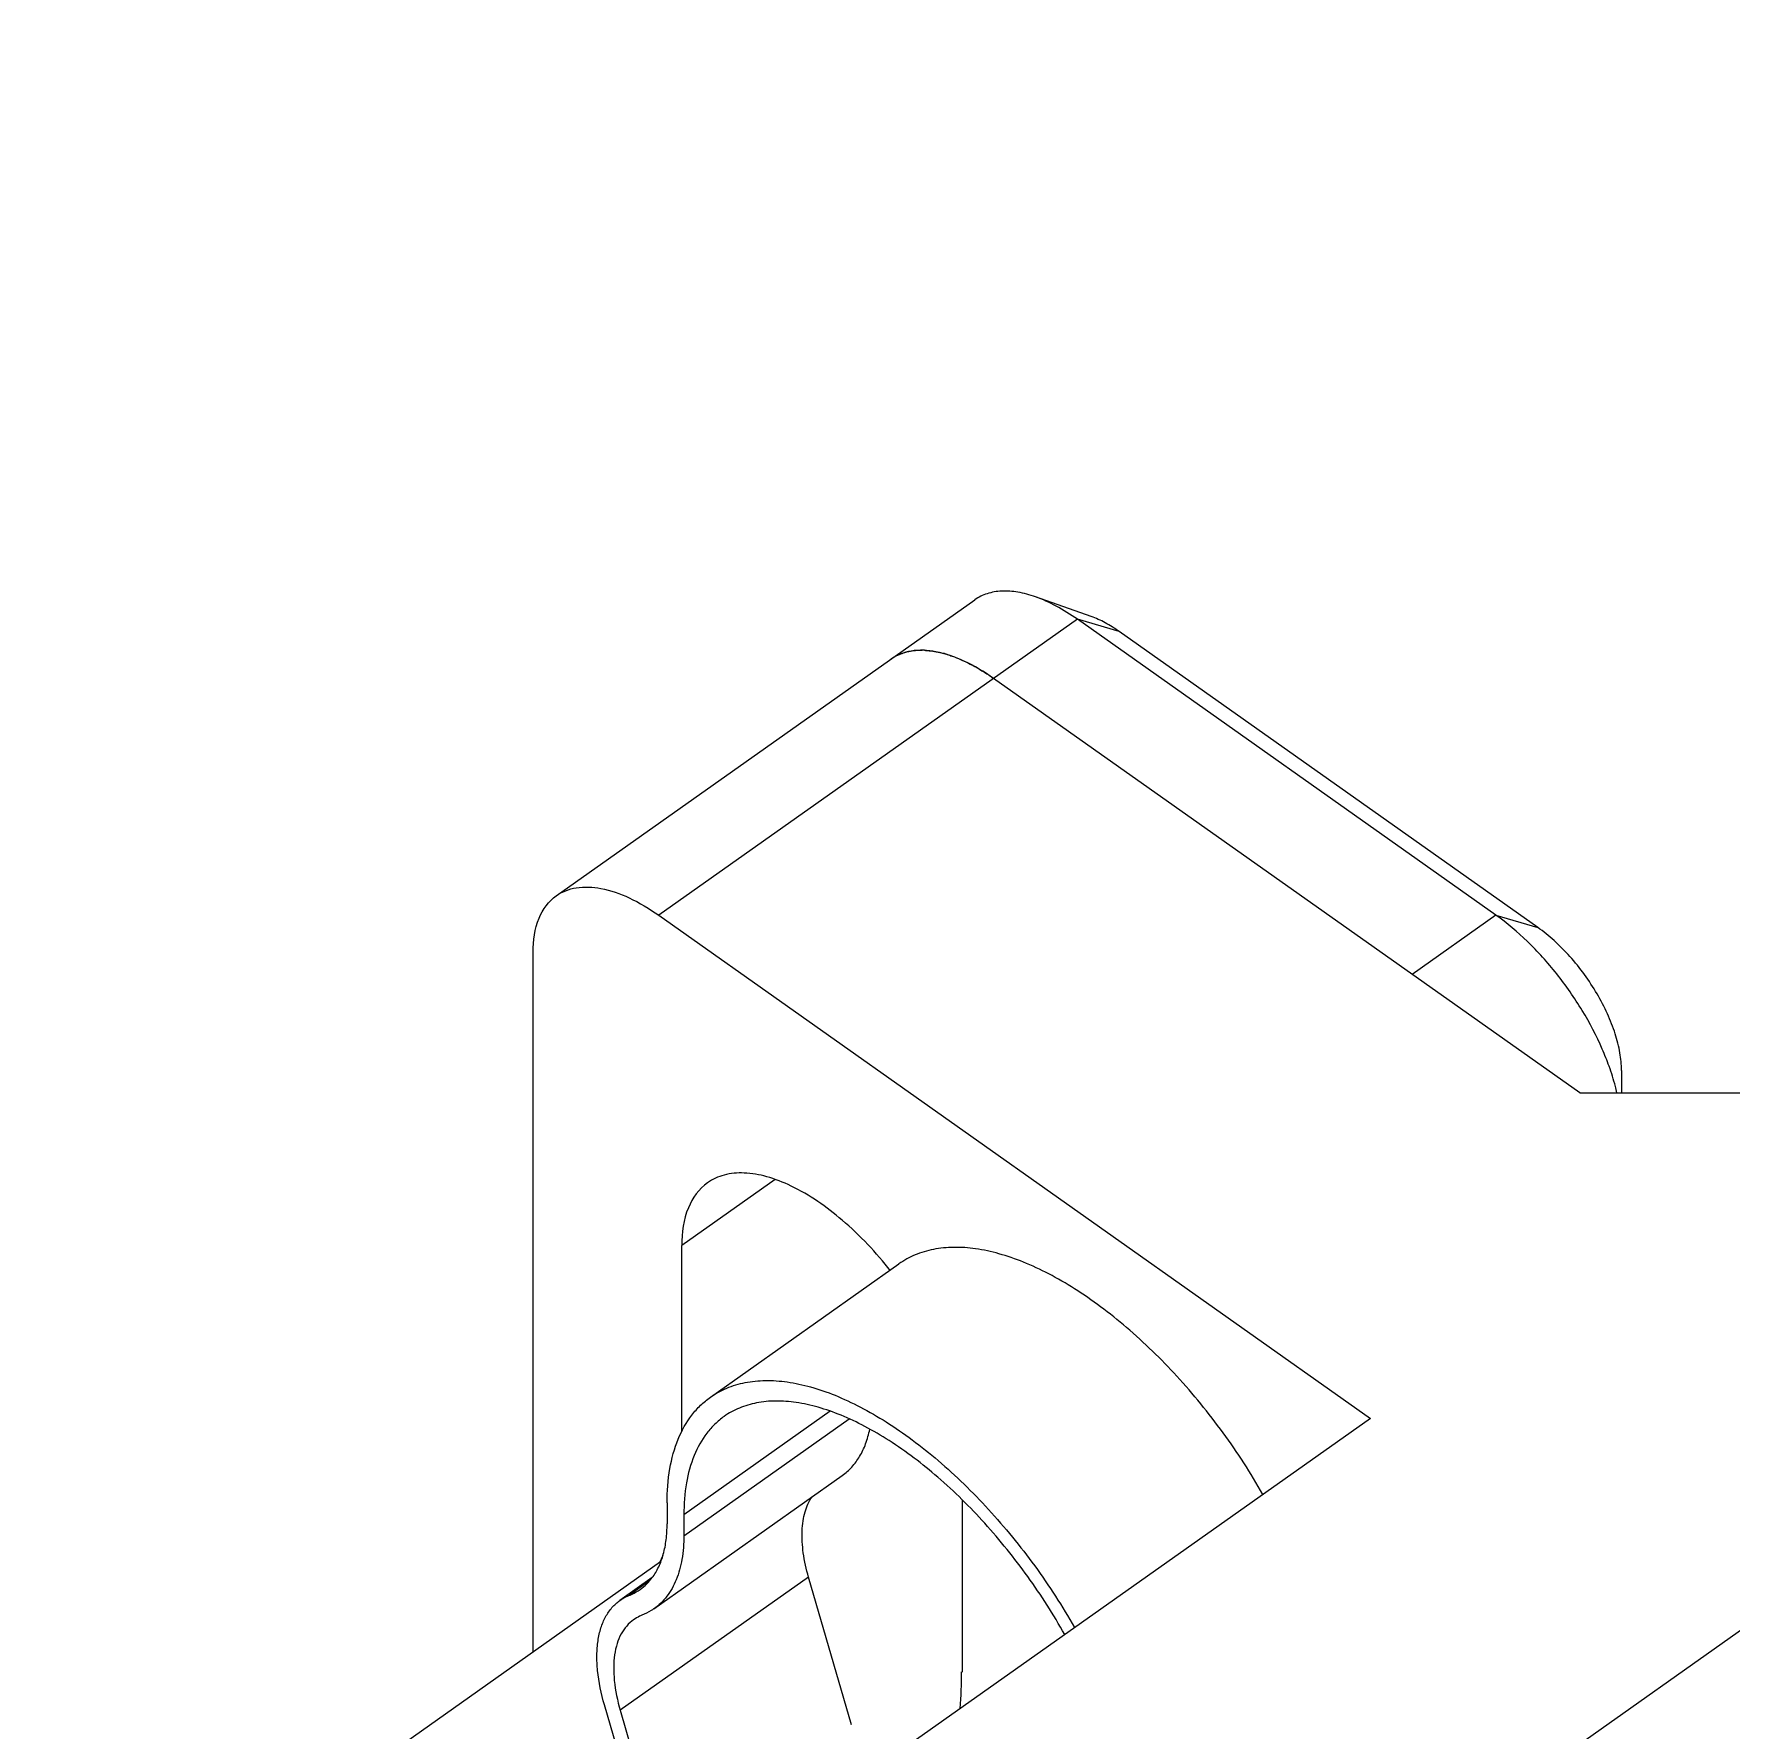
# Model space of a CAD drawing. Header units: millimetres. Extents: x 0 to 9253, y 0 to 2730.
# Drawn here: x 5045.52 to 5074.19, y 2097.05 to 2125.7 of the extents above; entities that cross this region are included whole.
import ezdxf

# ---------------------------------------------------------------- set-up
doc = ezdxf.new("R2010")
doc.units = ezdxf.units.MM
doc.layers.get('0').update_dxf_attribs({"lineweight": 13})

msp = doc.modelspace()

# ---------------------------------------------------------------- linework, layer by layer
at = {"color": 7, "linetype": 'Continuous'}
for p, q in [((5053.957, 2084.314), (5293.667, 2253.814)), ((5063.385, 2115.86), (5062.443, 2116.193)), ((5054.347, 2111.142), (5061.418, 2116.142)), ((5063.15, 2115.814), (5056.079, 2110.814)), ((5070.221, 2110.814), (5063.15, 2115.814)), ((5063.857, 2115.607), (5063.15, 2115.814)), ((5070.928, 2110.607), (5063.857, 2115.607)), ((5071.635, 2107.814), (5061.736, 2114.814)), ((5056.079, 2110.814), (5068.1, 2102.314)), ((5070.221, 2110.814), (5068.807, 2109.814)), ((5070.221, 2110.814), (5070.928, 2110.607)), ((5053.957, 2098.364), (5053.957, 2110.193)), ((5072.342, 2108.193), (5072.342, 2107.814)), ((5071.635, 2107.814), (5075.878, 2107.814)), ((5058.045, 2106.35), (5056.468, 2105.234)), ((5056.468, 2102.087), (5056.468, 2105.234)), ((5056.953, 2102.673), (5060.135, 2104.923)), ((5058.977, 2102.434), (5056.503, 2100.685)), ((5068.1, 2102.314), (5046.179, 2086.814)), ((5056.503, 2100.331), (5059.295, 2102.306)), ((5055.997, 2099.097), (5059.179, 2101.347)), ((5056.22, 2100.885), (5056.22, 2100.531)), ((5061.205, 2100.936), (5061.205, 2098.023)), ((5056.503, 2100.685), (5056.503, 2100.331)), ((5056.111, 2099.887), (5045.525, 2092.402)), ((5056.15, 2099.994), (5056.09, 2099.873)), ((5055.969, 2099.623), (5055.424, 2099.238)), ((5058.61, 2099.631), (5055.428, 2097.381)), ((5055.908, 2099.555), (5055.582, 2099.324)), ((5059.332, 2097.137), (5058.61, 2099.631)), ((5055.884, 2094.978), (5055.162, 2097.473)), ((5055.428, 2097.381), (5056.15, 2094.887))]:
    msp.add_line(p, q, dxfattribs=at)
for centre, radius, start, end in [((5060.51, 2114.079), 1.212, 87.3027, 89.0193), ((5060.396, 2113.423), 1.88, 72.8875, 74.8372), ((5067.69, 2106.664), 4.72, 19.7834, 23.5664), ((5053.449, 2098.025), 7.745, 355.4666, 0.0487)]:
    msp.add_arc(centre, radius, start, end, dxfattribs=at)
for points, knots in [([(5062.443, 2116.193), (5062.346, 2116.227), (5062.157, 2116.279), (5061.879, 2116.301), (5061.627, 2116.259), (5061.481, 2116.187), (5061.418, 2116.142)], [0, 0, 0, 0, 0.289816, 0.548286, 0.781382, 1, 1, 1, 1]), ([(5063.15, 2115.814), (5063.035, 2115.895), (5062.807, 2116.039), (5062.563, 2116.15), (5062.443, 2116.193)], [0, 0, 0, 0, 0.525277, 1, 1, 1, 1]), ([(5063.857, 2115.607), (5063.78, 2115.661), (5063.629, 2115.757), (5063.465, 2115.831), (5063.385, 2115.86)], [0, 0, 0, 0, 0.525276, 1, 1, 1, 1]), ([(5061.736, 2114.814), (5061.577, 2114.926), (5061.267, 2115.113), (5060.792, 2115.282), (5060.357, 2115.308), (5060.103, 2115.212), (5060.004, 2115.142)], [0, 0, 0, 0, 0.311793, 0.58005, 0.804335, 1, 1, 1, 1]), ([(5060.004, 2115.142), (5060.021, 2115.155), (5060.093, 2115.201), (5060.172, 2115.235), (5060.234, 2115.253)], [0, 0, 0, 0, 0.247177, 1, 1, 1, 1]), ([(5060.234, 2115.253), (5060.257, 2115.26), (5060.354, 2115.284), (5060.455, 2115.292), (5060.531, 2115.291)], [0, 0, 0, 0, 0.240258, 1, 1, 1, 1]), ([(5060.567, 2115.29), (5060.593, 2115.288), (5060.701, 2115.28), (5060.808, 2115.259), (5060.887, 2115.237)], [0, 0, 0, 0, 0.238297, 1, 1, 1, 1]), ([(5060.949, 2115.219), (5060.978, 2115.21), (5061.102, 2115.169), (5061.222, 2115.116), (5061.31, 2115.072)], [0, 0, 0, 0, 0.238656, 1, 1, 1, 1]), ([(5061.31, 2115.072), (5061.346, 2115.054), (5061.492, 2114.976), (5061.633, 2114.887), (5061.736, 2114.814)], [0, 0, 0, 0, 0.239791, 1, 1, 1, 1]), ([(5054.347, 2111.142), (5054.446, 2111.212), (5054.7, 2111.308), (5055.135, 2111.282), (5055.61, 2111.113), (5055.921, 2110.926), (5056.079, 2110.814)], [0, 0, 0, 0, 0.195665, 0.41995, 0.688207, 1, 1, 1, 1]), ([(5053.957, 2110.193), (5053.957, 2110.386), (5054, 2110.745), (5054.217, 2111.051), (5054.347, 2111.142)], [0, 0, 0, 0, 0.549315, 1, 1, 1, 1]), ([(5072.017, 2108.551), (5071.919, 2108.776), (5071.688, 2109.218), (5071.262, 2109.829), (5070.774, 2110.372), (5070.409, 2110.681), (5070.221, 2110.814)], [0, 0, 0, 0, 0.251781, 0.510439, 0.763706, 1, 1, 1, 1]), ([(5072.342, 2108.193), (5072.342, 2108.292), (5072.321, 2108.501), (5072.238, 2108.822), (5072.107, 2109.156), (5071.872, 2109.607), (5071.568, 2110.025), (5071.214, 2110.385), (5071.024, 2110.539), (5070.928, 2110.607)], [0, 0, 0, 0, 0.102789, 0.217996, 0.34333, 0.475693, 0.746284, 0.877121, 1, 1, 1, 1]), ([(5072.265, 2107.813), (5072.257, 2107.85), (5072.219, 2108.001), (5072.172, 2108.15), (5072.132, 2108.262)], [0, 0, 0, 0, 0.242311, 1, 1, 1, 1]), ([(5059.996, 2104.805), (5059.752, 2105.115), (5059.241, 2105.658), (5058.505, 2106.174), (5057.924, 2106.405), (5057.538, 2106.474), (5057.189, 2106.445), (5056.987, 2106.354), (5056.902, 2106.294)], [0, 0, 0, 0, 0.320062, 0.600677, 0.720068, 0.824498, 0.916095, 1, 1, 1, 1]), ([(5056.902, 2106.294), (5056.758, 2106.192), (5056.515, 2105.851), (5056.468, 2105.45), (5056.468, 2105.234)], [0, 0, 0, 0, 0.450467, 1, 1, 1, 1]), ([(5066.284, 2101.03), (5066.08, 2101.389), (5065.63, 2102.082), (5064.859, 2103.029), (5064.147, 2103.724), (5063.553, 2104.2), (5063.115, 2104.503), (5062.679, 2104.756), (5062.252, 2104.956), (5061.839, 2105.099), (5061.443, 2105.186), (5061.07, 2105.213), (5060.723, 2105.18), (5060.408, 2105.087), (5060.22, 2104.983), (5060.135, 2104.923)], [0, 0, 0, 0, 0.156535, 0.312341, 0.461838, 0.53266, 0.600107, 0.663739, 0.723238, 0.778433, 0.829346, 0.876241, 0.919675, 0.960531, 1, 1, 1, 1]), ([(5056.953, 2102.673), (5057.038, 2102.733), (5057.226, 2102.837), (5057.541, 2102.93), (5057.888, 2102.963), (5058.261, 2102.936), (5058.657, 2102.849), (5059.07, 2102.706), (5059.497, 2102.506), (5059.933, 2102.253), (5060.372, 2101.95), (5060.965, 2101.474), (5061.677, 2100.779), (5062.448, 2099.832), (5062.898, 2099.139), (5063.102, 2098.78)], [0, 0, 0, 0, 0.03947, 0.080326, 0.123761, 0.170657, 0.22157, 0.276766, 0.336266, 0.399899, 0.467346, 0.538167, 0.687664, 0.843467, 1, 1, 1, 1]), ([(5056.22, 2100.885), (5056.22, 2101.079), (5056.247, 2101.446), (5056.383, 2101.954), (5056.58, 2102.311), (5056.781, 2102.537), (5056.894, 2102.631), (5056.953, 2102.673)], [0, 0, 0, 0, 0.289665, 0.547965, 0.780903, 0.8914, 1, 1, 1, 1]), ([(5062.936, 2098.662), (5062.747, 2098.999), (5062.33, 2099.652), (5061.612, 2100.544), (5060.828, 2101.319), (5060.132, 2101.849), (5059.572, 2102.179), (5059.171, 2102.369), (5058.783, 2102.506), (5058.412, 2102.589), (5058.061, 2102.616), (5057.736, 2102.586), (5057.44, 2102.5), (5057.264, 2102.403), (5057.184, 2102.347)], [0, 0, 0, 0, 0.156087, 0.311778, 0.461397, 0.599819, 0.663583, 0.7232, 0.77849, 0.829466, 0.876383, 0.919799, 0.960603, 1, 1, 1, 1]), ([(5057.184, 2102.347), (5057.129, 2102.308), (5057.024, 2102.22), (5056.837, 2102.01), (5056.654, 2101.678), (5056.527, 2101.206), (5056.503, 2100.865), (5056.503, 2100.685)], [0, 0, 0, 0, 0.108599, 0.219098, 0.452028, 0.710342, 1, 1, 1, 1]), ([(5059.179, 2101.347), (5059.238, 2101.389), (5059.348, 2101.487), (5059.481, 2101.67), (5059.582, 2101.887), (5059.626, 2102.046), (5059.643, 2102.13)], [0, 0, 0, 0, 0.231407, 0.470813, 0.725252, 1, 1, 1, 1]), ([(5058.61, 2099.631), (5058.571, 2099.766), (5058.513, 2100.024), (5058.492, 2100.346), (5058.513, 2100.577), (5058.555, 2100.775), (5058.615, 2100.911), (5058.668, 2100.989)], [0, 0, 0, 0, 0.300308, 0.566871, 0.687084, 0.79884, 1, 1, 1, 1]), ([(5055.969, 2099.623), (5056.011, 2099.679), (5056.086, 2099.807), (5056.164, 2100.024), (5056.211, 2100.269), (5056.22, 2100.442), (5056.22, 2100.531)], [0, 0, 0, 0, 0.221474, 0.459592, 0.718477, 1, 1, 1, 1]), ([(5056.503, 2100.331), (5056.503, 2100.198), (5056.485, 2099.944), (5056.391, 2099.594), (5056.255, 2099.347), (5056.116, 2099.191), (5056.038, 2099.126), (5055.997, 2099.097)], [0, 0, 0, 0, 0.289632, 0.54795, 0.780849, 0.891355, 1, 1, 1, 1]), ([(5055.766, 2099.424), (5055.804, 2099.451), (5055.878, 2099.512), (5055.94, 2099.584), (5055.969, 2099.623)], [0, 0, 0, 0, 0.495357, 1, 1, 1, 1]), ([(5055.424, 2099.238), (5055.436, 2099.247), (5055.486, 2099.28), (5055.54, 2099.307), (5055.582, 2099.324)], [0, 0, 0, 0, 0.248726, 1, 1, 1, 1]), ([(5055.582, 2099.324), (5055.598, 2099.33), (5055.662, 2099.358), (5055.723, 2099.393), (5055.766, 2099.424)], [0, 0, 0, 0, 0.252307, 1, 1, 1, 1]), ([(5055.162, 2097.473), (5055.108, 2097.662), (5055.048, 2097.942), (5055.029, 2098.308), (5055.047, 2098.551), (5055.095, 2098.769), (5055.173, 2098.96), (5055.282, 2099.119), (5055.374, 2099.203), (5055.424, 2099.238)], [0, 0, 0, 0, 0.311821, 0.451394, 0.579495, 0.696578, 0.803952, 0.903962, 1, 1, 1, 1]), ([(5055.792, 2098.986), (5055.779, 2098.981), (5055.732, 2098.96), (5055.686, 2098.934), (5055.655, 2098.912)], [0, 0, 0, 0, 0.252312, 1, 1, 1, 1]), ([(5055.997, 2099.097), (5055.981, 2099.086), (5055.916, 2099.043), (5055.846, 2099.007), (5055.792, 2098.986)], [0, 0, 0, 0, 0.248731, 1, 1, 1, 1]), ([(5055.655, 2098.912), (5055.612, 2098.881), (5055.532, 2098.808), (5055.437, 2098.67), (5055.369, 2098.505), (5055.328, 2098.316), (5055.313, 2098.105), (5055.329, 2097.788), (5055.381, 2097.545), (5055.428, 2097.381)], [0, 0, 0, 0, 0.096038, 0.196048, 0.303422, 0.420505, 0.548606, 0.688179, 1, 1, 1, 1])]:
    msp.add_open_spline(points, degree=3, knots=knots, dxfattribs=at)

doc.saveas('drawing.dxf')
